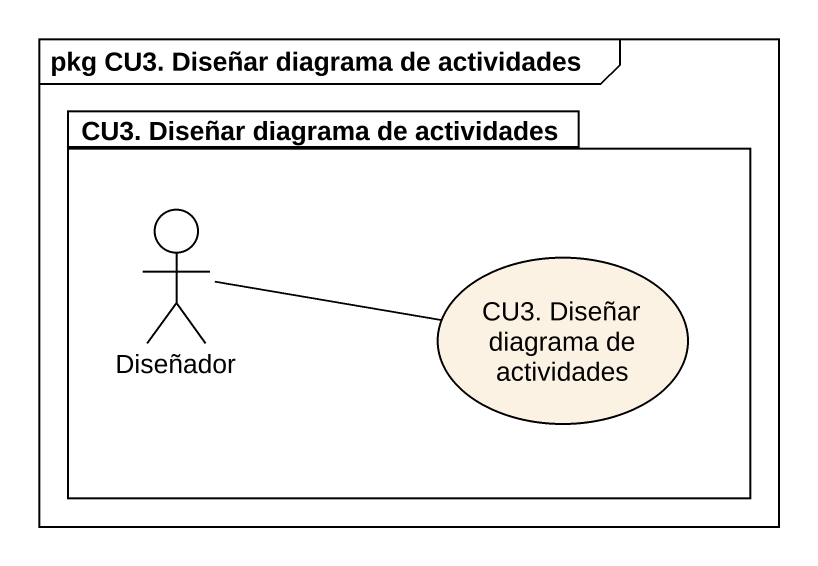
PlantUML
@startuml
mainframe pkg CU3. Diseñar diagrama de actividades
package "CU3. Diseñar diagrama de actividades" as CU3_Diseñar_diagrama_de {
  actor Diseñador
  usecase "CU3. Diseñar diagrama de actividades" as CU3_Diseñar_diagrama_de_2
}
Diseñador -right- CU3_Diseñar_diagrama_de_2
@enduml
